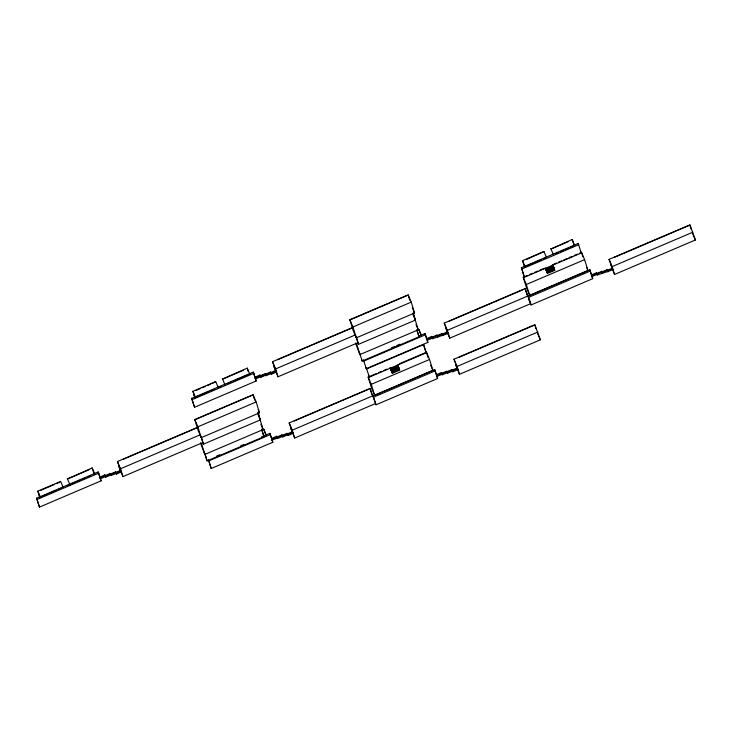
<?xml version="1.0" encoding="UTF-8"?>
<svg xmlns="http://www.w3.org/2000/svg" width="732" height="732" viewBox="0 0 732 732"><rect width="100%" height="100%" fill="white"/><g stroke="black" fill="none" stroke-linecap="round" stroke-linejoin="round"><path stroke-width="1.1" d="M349.85 319.728L408.136 294.877L411.238 302.115L414.568 313.003L356.283 337.864L353.181 330.617L349.85 319.728L352.952 326.975L356.283 337.864M351.351 319.317L406.754 295.682M195.041 397.183L192.873 391.309L215.711 381.573L218.41 387.978M222.519 379.13L247.224 368.132L249.795 374.134L233.243 381.198M196.02 390.43L200.193 388.655M202.279 387.759L205.408 386.432M207.495 385.535L210.624 384.199M212.71 383.312L215.711 381.573M223.553 378.691L243.289 370.273M352.952 326.975L411.238 302.115M255.285 377.895L254.974 377.172L259.979 375.031L260.592 376.742L255.587 378.883L255.285 377.895L265.295 373.631L265.826 375.15L260.821 377.282L260.519 376.303L270.529 372.039L271.069 373.576L266.064 375.717L265.762 374.729L275.772 370.465L276.367 372.121L271.362 374.262L271.06 373.274L276.065 371.142L272.496 361.69L352.293 327.662M277.556 359.751L351.964 328.018M191.674 398.373L253.272 372.103L253.803 373.338L256.145 380.997L194.547 407.267L191.674 398.373L194.547 407.267M208.94 391.556L195.444 397.311L192.873 391.309M211.017 390.678L214.128 389.342M217.77 387.786L220.918 386.441M228.073 383.403L231.175 382.077M192.205 399.608L253.803 373.338M524.46 266.951L522.547 260.674L543.94 251.552L546.511 257.554L543.455 258.853M568.242 241.642L550.949 249.017L572.159 239.52L574.73 245.522M526.711 259.357L543.94 251.552M357.792 342.75L277.995 376.779L275.598 368.928L355.395 334.899M261.589 376.321L264.591 375.04M524.414 277.263L521.349 267.729L578.198 243.482L578.728 244.726L521.879 268.973L524.414 277.263L581.272 253.016L578.198 243.482M541.415 259.723L525.119 266.677L522.547 260.674M555.432 253.748L558.479 252.448M560.511 251.579L563.558 250.28M565.589 249.42L568.636 248.121M570.667 247.251L573.714 245.952M355.798 335.823L358.021 343.088L356.594 343.692L359.924 354.581L418.951 329.537L421.531 335.54M358.021 343.088L358.552 344.324L415.41 320.076L413.187 312.82M579.433 253.281L581.519 252.394L584.621 259.631L587.952 270.52L529.666 295.38L526.564 288.143L523.234 277.254L527.397 275.479M529.474 274.582L532.603 273.256M534.68 272.368L537.8 271.032M539.887 270.145L544.05 268.37M553.419 264.38L556.54 263.044M558.617 262.157L561.746 260.83M563.823 259.942L566.943 258.606M569.029 257.719L572.149 256.383M574.236 255.495L577.356 254.169M546.722 271.535L545.871 268.983L553.154 265.872L552.843 265.14L554.042 268.324L546.758 271.426L547.463 273.457L554.746 270.346L553.154 265.872M546.081 269.651L553.365 266.549M194.776 419.573L253.062 394.713L256.163 401.96L259.494 412.848L201.209 437.699L198.107 430.462L194.776 419.573L197.878 426.811L201.209 437.699M196.268 419.152L251.68 395.527M546.31 270.19L553.593 267.089M548.369 269.44L553.566 267.217M546.511 270.867L553.804 267.756M546.96 272.103L554.243 268.992M547.17 272.78L554.536 269.678M39.967 497.028L37.799 491.154L60.637 481.418L63.208 487.411M89.249 469.669L67.445 478.975L92.15 467.977L94.721 473.979M40.946 490.275L54.507 484.493M56.593 483.596L59.713 482.269M529.666 295.38L526.335 284.492L584.621 259.631M197.878 426.811L256.163 401.96M108.519 475.306L100.513 478.719L100.211 477.74L110.221 473.476L110.752 474.995L105.747 477.127L105.445 476.148L115.455 471.875L115.995 473.421L110.99 475.553L110.688 474.574L120.698 470.301L121.292 471.966L116.287 474.098L115.985 473.119L120.99 470.987L117.422 461.535L198.262 427.058M123.534 459.147L196.881 427.863M427.012 339.309L426.701 338.577L431.706 336.436L432.319 338.157L427.314 340.288L427.012 339.309L437.022 335.036L437.498 336.134L447.499 331.87L447.801 332.85L444.223 323.096L525.073 288.618L530.572 303.707L449.732 338.184L445.724 328M449.283 321.156L522.639 289.872M36.6 498.208L98.198 471.948L98.719 473.183L101.071 480.842L39.473 507.102L36.6 498.208L39.473 507.102M41.404 496.717L55.943 490.513M59.054 489.186L61.131 488.299M66.896 485.838L70.043 484.493M71.956 483.687L75.067 482.361M77.135 481.473L80.236 480.155M82.304 479.268L85.406 477.95M87.483 477.063L90.585 475.745M391.593 347.755L394.722 346.419M396.808 345.531L399.947 344.196M418.731 336.18L424.999 333.508L427.872 342.402L366.275 368.672L365.744 367.437M37.131 499.453L98.719 473.183M361.663 359.805L362.194 361.041L419.052 336.793L416.828 329.537M425.53 334.744L363.932 361.013L363.401 359.778M612.327 268.141L602.317 272.414L601.85 271.316L591.84 275.58L591.529 274.848L596.534 272.716L597.376 274.967L612.922 269.806L609.051 259.375L689.892 224.898L695.4 239.986L614.551 274.463L610.552 264.279M614.111 257.435L688.519 225.703M105.445 476.148L104.896 474.876L99.9 477.008L100.211 477.74M202.718 442.595L122.921 476.623L120.524 468.773L200.321 434.744M449.732 338.184L447.325 330.342L528.175 295.856M589.827 269.788L528.23 296.048L531.103 304.942L592.7 278.682L589.827 269.788L592.7 278.682M582.214 273.585L584.282 272.697M442.256 333.444L432.246 337.708L432.548 338.687L448.094 333.536L447.792 332.548L442.787 334.689L442.256 333.444L442.558 334.423M528.76 297.293L590.358 271.023M614.551 274.463L612.153 266.613L693.003 232.136M597.074 273.988L607.084 269.715L607.615 270.959L612.62 268.827M597.147 274.427L592.142 276.559L591.822 275.827M200.724 435.668L202.947 442.924L201.52 443.537L204.85 454.426L263.136 429.565L257.902 412.455M202.947 442.924L203.478 444.159L260.336 419.912L258.112 412.656M399.379 363.777L426.445 352.229L429.547 359.476L432.877 370.365L374.592 395.216L371.49 387.978L368.159 377.09L376.486 373.54M378.563 372.652L381.683 371.316M383.769 370.429L386.889 369.102M368.809 375.873L369.34 377.108L426.198 352.861L423.654 344.562L366.796 368.809L366.275 367.574M399.379 369.514L397.769 364.984L398.08 365.716L390.797 368.818L391.647 371.38M390.998 369.495L398.29 366.384M398.519 366.924L391.236 370.035L390.485 368.086L390.687 368.763M392.251 369.724L395.372 368.388M391.437 370.703L398.72 367.601M391.885 371.938L399.169 368.837M392.096 372.615L399.462 369.514L399.672 370.191L392.389 373.293L390.019 367.766L390.22 368.443M261.809 430.26L263.877 429.382L266.448 435.384L263.346 436.702M374.592 395.216L371.261 384.327L429.547 359.476M287.484 434.268L288.015 435.503L293.02 433.371L289.149 422.94L369.989 388.463L376.028 404.787L437.626 378.517L434.753 369.623L373.155 395.893L376.028 404.787M294.209 421.001L368.617 389.268M216.681 456.054L219.81 454.718M240.691 445.815L243.82 444.48M261.571 436.913L269.925 433.353L272.798 442.247L211.2 468.517L208.327 459.623M204.365 452.385L207.119 460.885L263.968 436.638L261.754 429.382M270.456 434.588L208.858 460.858L211.2 468.517M457.848 369.651L453.977 359.211L534.817 324.733L540.326 339.822L459.476 374.308L455.478 364.115L457.848 369.651L452.843 371.783L452.312 370.538M459.037 357.271L533.436 325.539M276.632 436.281L271.627 438.413L272.24 440.124L277.245 437.992L276.632 436.281L277.474 438.532L282.479 436.4L281.948 434.881L271.938 439.145M375.498 403.552L294.657 438.029L292.251 430.178L373.1 395.701M377.959 394.392L380.036 393.505M277.172 437.553L287.182 433.28L288.015 435.503M373.686 397.128L435.275 370.859M287.713 434.524L292.718 432.392M281.948 434.881L282.717 436.958L287.722 434.826L287.42 433.847M457.546 368.663L452.541 370.804L452.01 369.559L442 373.823L441.451 372.561L436.455 374.692L437.068 376.404L442.064 374.272M459.476 374.308L457.079 366.458L537.919 331.98M436.766 375.425L446.776 371.151L447.545 373.238L455.551 369.825M447.243 372.259L457.253 367.986L457.555 368.965M441.451 372.561L442.302 374.811L447.307 372.67M692.737 233.782L695.4 239.986M609.051 259.375L612.153 266.613M612.629 269.129L612.922 269.806M580.741 251.781L581.272 253.016M586.625 267.418L587.952 270.52M573.952 244.589L572.159 239.52M550.83 248.615L553.401 254.617M552.376 264.819L554.746 270.346M545.871 268.983L545.56 268.251L546.758 271.426M545.093 267.93L547.463 273.457M521.349 267.729L521.879 268.973M523.234 277.254L526.335 284.492M526.555 293.111L527.745 295.874M526.839 294.044L527.635 295.902M528.797 299.571L531.103 304.942M537.663 333.618L540.326 339.822M444.223 323.096L447.325 330.342M453.977 359.211L457.079 366.458M431.706 336.436L432.548 338.687M427.003 339.557L427.314 340.288M427.342 341.167L427.872 342.402M412.354 307.833L414.568 313.003M413.104 314.696L414.431 317.807M414.879 318.841L415.41 320.076M420.452 334.021L421.303 336.015M415.996 324.55L418.21 329.729L413.296 313.653M436.748 375.672L437.068 376.404M437.626 378.517L434.753 369.623M426.198 352.861L423.444 344.36M419.052 336.793L416.929 330.379M430.663 365.186L432.877 370.365M397.97 365.652L398.967 368.159L391.684 371.27L392.389 373.293M397.714 365.634L399.672 370.191M391.208 370.163L392.178 372.625M359.924 354.581L355.487 342.988M368.159 377.09L371.261 384.327M371.371 392.947L372.67 395.719M272.496 361.69L275.598 368.928M276.367 372.121L273.997 366.595L277.995 376.779M270.529 372.039L271.06 373.274M271.069 373.576L271.362 374.262M289.149 422.94L292.251 430.178M293.02 433.371L290.65 427.845L294.657 438.029M265.295 373.631L265.762 374.729M265.826 375.15L266.064 375.717M259.979 375.031L260.519 376.303M260.592 376.742L260.821 377.282M255.267 378.151L255.587 378.883M256.145 380.997L253.272 372.103M276.925 437.26L277.474 438.532M271.929 439.392L272.24 440.124M272.798 442.247L269.925 433.353M258.167 409.737L259.494 412.848M258.03 414.541L260.336 419.912M260.921 424.395L263.136 429.565M263.968 436.638L261.534 429.181M222.391 378.719L225.09 385.133M194.895 397.11L194.035 395.115L194.913 397.998M204.85 454.426L200.412 442.833M117.422 461.535L120.524 468.773M121.292 471.966L118.923 466.44L122.921 476.623M115.455 471.875L115.985 473.119M115.995 473.421L116.287 474.098M110.221 473.476L110.688 474.574M110.514 474.455L110.99 475.553M105.198 475.855L105.747 477.127M100.193 477.987L100.513 478.719M101.071 480.842L98.198 471.948M94.501 474.455L92.15 467.977M67.317 478.563L70.016 484.968M37.799 491.154L40.37 497.156M689.892 224.898L691.1 228.823M607.322 270.282L607.917 271.938M607.084 269.715L607.386 270.703M602.079 271.856L602.619 273.393M601.85 271.316L602.152 272.295M596.845 273.448L597.376 274.967M596.534 272.716L596.827 273.695M581.519 252.394L582.855 256.749M525.073 288.618L526.162 292.196M534.817 324.733L536.016 328.659M442.494 334.002L443.089 335.668M452.248 370.118L452.843 371.783M437.022 335.036L437.791 337.123M447.005 371.691L447.545 373.238M441.771 373.283L442.302 374.811M424.999 333.508L426.463 338.294M426.445 352.229L428.11 357.673M418.951 329.537L420.022 333.014M408.136 294.877L409.801 300.321M366.586 368.608L369.34 377.108M363.694 360.739L366.275 368.672M356.328 337.068L358.552 344.324M359.439 352.55L362.194 361.041M369.989 388.463L371.087 392.032M292.727 432.694L292.425 431.715L282.415 435.979L282.717 436.958M247.224 368.132L248.285 371.609M263.877 429.382L264.938 432.859M265.24 433.829L265.698 435.32M253.062 394.713L254.727 400.157M201.254 436.903L203.478 444.159M204.896 453.63L207.119 460.885M104.896 474.876L105.509 476.587M38.961 494.951L39.839 497.833"/></g></svg>
